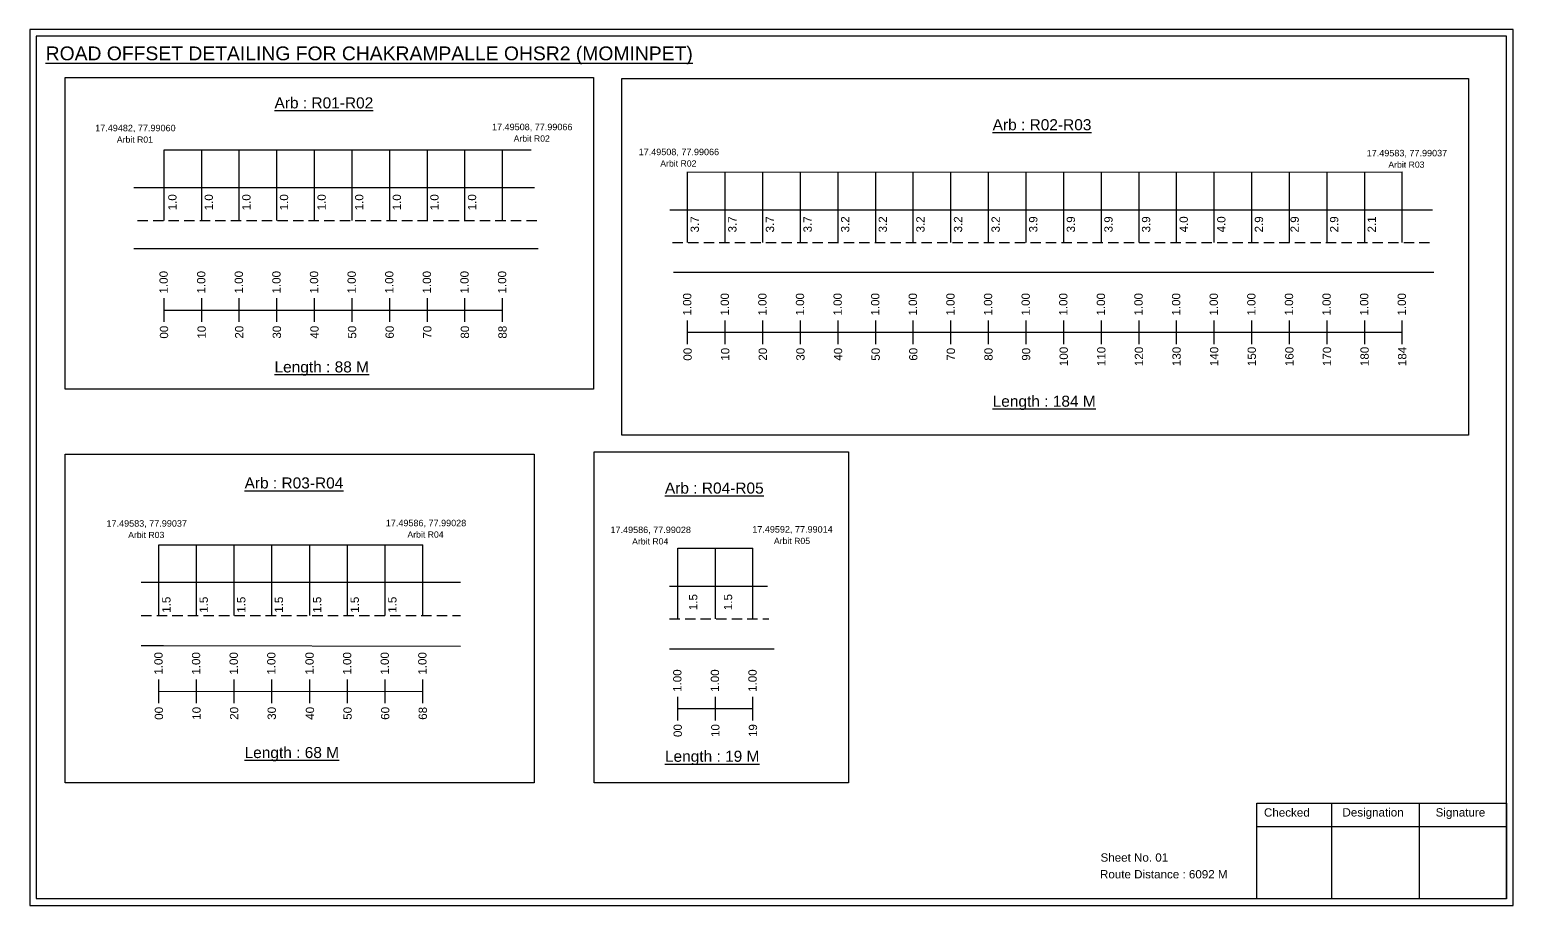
# Model space of a CAD drawing. Header units: inches. Extents: x 664 to 10563, y 382 to 1817.
# Drawn here: x 3810 to 4346, y 382 to 699 of the extents above; entities that cross this region are included whole.
import ezdxf

# ---------------------------------------------------------------- set-up
doc = ezdxf.new("R2010")
doc.units = ezdxf.units.IN
doc.header["$MEASUREMENT"] = 0
doc.linetypes.add('DASHED2', pattern=[0.375, 0.25, -0.125])
doc.layers.add('PDF_Geometry', color=7, linetype='Continuous')
doc.layers.add('PDF_Text', color=5, linetype='Continuous')
doc.styles.add('PDF Arial', font='arial.ttf')
doc.styles.get("Standard").update_dxf_attribs({"font": 'arial.ttf'})

msp = doc.modelspace()

# ---------------------------------------------------------------- linework, layer by layer
at = {"color": 5}
for p, q in [((3858.36, 655.02), (3991.14, 655.02)), ((4047.69, 647.01), (4306.09, 647.03)), ((3856.51, 512.15), (3951.93, 512.15)), ((4044.11, 510.93), (4071.31, 510.93))]:
    msp.add_line(p, q, dxfattribs=at)
for p, q in [((3858.36, 629.49), (3858.36, 655.02)), ((3871.96, 629.49), (3871.96, 655.02)), ((3885.56, 629.49), (3885.56, 655.02)), ((3899.16, 629.49), (3899.16, 655.02)), ((3912.76, 629.49), (3912.76, 655.02)), ((3926.36, 629.49), (3926.36, 655.02)), ((3939.96, 629.49), (3939.96, 655.02)), ((3953.56, 629.49), (3953.56, 655.02)), ((3967.16, 629.49), (3967.16, 655.02)), ((3980.76, 629.49), (3980.76, 655.02)), ((4047.69, 621.49), (4047.69, 647.03)), ((4061.29, 621.49), (4061.29, 647.03)), ((4074.89, 621.49), (4074.89, 647.03)), ((4088.49, 621.49), (4088.49, 647.03)), ((4102.09, 621.49), (4102.09, 647.03)), ((4115.69, 621.49), (4115.69, 647.03)), ((4129.29, 621.49), (4129.29, 647.03)), ((4142.89, 621.49), (4142.89, 647.03)), ((4156.49, 621.49), (4156.49, 647.03)), ((4170.09, 621.49), (4170.09, 647.03)), ((4183.69, 621.49), (4183.69, 647.03)), ((4197.29, 621.49), (4197.29, 647.03)), ((4210.89, 621.49), (4210.89, 647.03)), ((4224.49, 621.49), (4224.49, 647.03)), ((4238.09, 621.49), (4238.09, 647.03)), ((4251.69, 621.49), (4251.69, 647.03)), ((4265.29, 621.49), (4265.29, 647.03)), ((4278.89, 621.49), (4278.89, 647.03)), ((4292.49, 621.49), (4292.49, 647.03)), ((4306.09, 621.49), (4306.09, 647.03)), ((3847.49, 641.37), (3992.27, 641.37)), ((4041.27, 633.38), (4317.07, 633.38)), ((3993.68, 619.18), (3847.49, 619.18)), ((4042.52, 610.81), (4317.52, 610.77)), ((3856.51, 486.62), (3856.51, 512.15)), ((3870.11, 486.62), (3870.11, 512.15)), ((3883.71, 486.62), (3883.71, 512.15)), ((3897.31, 486.62), (3897.31, 512.15)), ((3911.13, 486.62), (3911.13, 512.15)), ((3924.73, 486.62), (3924.73, 512.15)), ((3938.33, 486.62), (3938.33, 512.15)), ((3951.93, 486.62), (3951.93, 512.15)), ((4044.11, 485.39), (4044.11, 510.93)), ((4057.71, 485.39), (4057.71, 510.93)), ((4071.31, 485.39), (4071.31, 510.93)), ((3965.53, 498.5), (3850.1, 498.5)), ((4041.11, 497.28), (4076.54, 497.28)), ((3850.1, 475.81), (3858.16, 475.81)), ((3858.16, 475.81), (3965.53, 475.52)), ((4041.11, 474.59), (4078.93, 474.59))]:
    msp.add_line(p, q)
at = {"linetype": 'DASHED2', "ltscale": 15}
for p, q in [((3848.76, 629.49), (3993.12, 629.49)), ((4042.23, 621.49), (4316.27, 621.54)), ((3850.1, 486.62), (3965.53, 486.62)), ((4041.11, 485.39), (4077.03, 485.39))]:
    msp.add_line(p, q, dxfattribs=at)
at = {"color": 217, "true_color": 0x93278f}
for p, q in [((3858.36, 592.79), (3858.36, 601.34)), ((3871.96, 592.79), (3871.96, 601.34)), ((3885.56, 592.79), (3885.56, 601.34)), ((3899.16, 592.79), (3899.16, 601.34)), ((3912.76, 592.79), (3912.76, 601.34)), ((3926.36, 592.79), (3926.36, 601.34)), ((3939.96, 592.79), (3939.96, 601.34)), ((3953.56, 592.79), (3953.56, 601.34)), ((3967.16, 592.79), (3967.16, 601.34)), ((3980.76, 592.79), (3980.76, 601.34)), ((3858.36, 597.06), (3980.76, 597.08)), ((4047.69, 584.8), (4047.69, 593.35)), ((4061.29, 584.8), (4061.29, 593.35)), ((4074.89, 584.8), (4074.89, 593.35)), ((4088.49, 584.8), (4088.49, 593.35)), ((4102.09, 584.8), (4102.09, 593.35)), ((4115.69, 584.8), (4115.69, 593.35)), ((4129.29, 584.8), (4129.29, 593.35)), ((4142.89, 584.8), (4142.89, 593.35)), ((4156.49, 584.8), (4156.49, 593.35)), ((4170.09, 584.8), (4170.09, 593.35)), ((4183.69, 584.8), (4183.69, 593.35)), ((4197.29, 584.8), (4197.29, 593.35)), ((4210.89, 584.8), (4210.89, 593.35)), ((4224.49, 584.8), (4224.49, 593.35)), ((4238.09, 584.8), (4238.09, 593.35)), ((4251.69, 584.8), (4251.69, 593.35)), ((4265.29, 584.8), (4265.29, 593.35)), ((4278.89, 584.8), (4278.89, 593.35)), ((4292.49, 584.8), (4292.49, 593.35)), ((4306.09, 584.8), (4306.09, 593.35)), ((4047.69, 589.06), (4306.09, 589.12)), ((3856.51, 454.92), (3856.51, 463.48)), ((3870.11, 454.92), (3870.11, 463.48)), ((3883.71, 454.92), (3883.71, 463.48)), ((3897.31, 454.92), (3897.31, 463.48)), ((3911.13, 454.92), (3911.13, 463.48)), ((3924.73, 454.92), (3924.73, 463.48)), ((3938.33, 454.92), (3938.33, 463.48)), ((3951.93, 454.92), (3951.93, 463.48)), ((3856.51, 459.19), (3951.93, 459.25)), ((4044.11, 448.69), (4044.11, 457.25)), ((4057.71, 448.69), (4057.71, 457.25)), ((4071.31, 448.69), (4071.31, 457.25)), ((4044.11, 452.96), (4071.31, 452.96))]:
    msp.add_line(p, q, dxfattribs=at)
for points in [[(3822.59, 681.15), (4013.6, 681.15), (4013.6, 568.47), (3822.59, 568.47)], [(4023.83, 680.82), (4330.08, 680.82), (4330.08, 551.82), (4023.83, 551.82)], [(3822.59, 544.99), (3992.2, 544.99), (3992.2, 426.16), (3822.59, 426.16)], [(4013.9, 545.77), (4105.85, 545.77), (4105.85, 426.16), (4013.9, 426.16)]]:
    msp.add_lwpolyline(points, close=True)
at = {"layer": 'PDF_Geometry'}
for points in [[(3809.77, 698.51), (3809.77, 381.79), (4346.24, 381.79), (4346.24, 698.51)], [(3812.09, 696.18), (3812.09, 384.21), (4343.82, 384.21), (4343.82, 696.18)]]:
    msp.add_lwpolyline(points, close=True, dxfattribs=at)
at = {"layer": 'PDF_Geometry', "color": 242, "true_color": 0xcc1f26}
msp.add_lwpolyline([(4343.82, 384.12), (4253.48, 384.12), (4253.48, 418.73), (4343.82, 418.73)], close=True, dxfattribs=at)
for points in [[(4280.46, 418.73), (4280.46, 384.12)], [(4312.19, 418.73), (4312.19, 384.12)], [(4253.48, 410.36), (4343.82, 410.36)]]:
    msp.add_lwpolyline(points, dxfattribs=at)

# ---------------------------------------------------------------- texts
at = {"color": 242, "true_color": 0xcd2027}
for s, height, p in [('%%UROAD OFFSET DETAILING FOR CHAKRAMPALLE OHSR2 (MOMINPET)', 5, (3815.55, 687.43)), ('%%UArb : R01-R02', 4, (3898.3, 670.03)), ('%%UArb : R02-R03', 4, (4157.97, 662.13)), ('%%ULength : 88 M', 4, (3898.3, 574.53)), ('%%ULength : 184 M', 4, (4157.97, 562.13)), ('%%UArb : R03-R04', 4, (3887.48, 532.56)), ('%%UArb : R04-R05', 4, (4039.47, 530.71)), ('%%ULength : 68 M', 4, (3887.48, 435.06)), ('%%ULength : 19 M', 4, (4039.47, 433.71))]:
    msp.add_text(s, height=height, dxfattribs=at).set_placement(p)
at = {"color": 5}
for s, height, p in [('17.49482, 77.99060', 2.34, (3833.46, 661.76)), ('Arbit R01', 2.246, (3841.28, 657.63)), ('17.49508, 77.99066', 2.34, (3976.95, 662.14)), ('Arbit R02', 2.246, (3984.77, 658.01)), ('17.49508, 77.99066', 2.34, (4029.97, 653.11)), ('17.49583, 77.99037', 2.34, (4293.23, 652.69)), ('Arbit R02', 2.246, (4037.79, 648.98)), ('Arbit R03', 2.246, (4301.05, 648.56)), ('17.49583, 77.99037', 2.34, (3837.56, 518.76)), ('17.49586, 77.99028', 2.34, (3938.54, 518.9)), ('Arbit R03', 2.246, (3845.38, 514.63)), ('Arbit R04', 2.246, (3946.36, 514.78)), ('17.49586, 77.99028', 2.34, (4019.79, 516.44)), ('17.49592, 77.99014', 2.34, (4071.05, 516.6)), ('Arbit R04', 2.246, (4027.61, 512.31)), ('Arbit R05', 2.246, (4078.87, 512.47))]:
    msp.add_text(s, height=height, dxfattribs=at).set_placement(p)
for s, p in [('1.0', (3862.87, 633.16)), ('1.0', (3876.03, 633.16)), ('1.0', (3889.63, 633.16)), ('1.0', (3903.23, 633.16)), ('1.0', (3916.83, 633.16)), ('1.0', (3930.43, 633.16)), ('1.0', (3944.03, 633.16)), ('1.0', (3957.63, 633.16)), ('1.0', (3971.23, 633.16)), ('3.7', (4051.75, 625.17)), ('3.7', (4065.35, 625.17)), ('3.7', (4078.95, 625.17)), ('3.7', (4092.55, 625.17)), ('3.2', (4106.15, 625.17)), ('3.2', (4119.75, 625.17)), ('3.2', (4133.35, 625.17)), ('3.2', (4146.95, 625.17)), ('3.2', (4160.55, 625.17)), ('3.9', (4174.15, 625.17)), ('3.9', (4187.75, 625.17)), ('3.9', (4201.35, 625.17)), ('3.9', (4214.95, 625.17)), ('4.0', (4228.55, 625.17)), ('4.0', (4242.15, 625.17)), ('2.9', (4255.75, 625.17)), ('2.9', (4268.67, 625.17)), ('2.9', (4282.95, 625.17)), ('2.1', (4296.55, 625.17)), ('1.5', (4051.19, 488.54)), ('1.5', (4063.78, 488.57)), ('1.5', (3860.69, 487.61)), ('1.5', (3874.18, 487.61)), ('1.5', (3887.78, 487.61)), ('1.5', (3901.38, 487.61)), ('1.5', (3915.2, 487.61)), ('1.5', (3928.8, 487.61)), ('1.5', (3942.4, 487.61))]:
    msp.add_text(s, height=3, rotation=90).set_placement(p)
at = {"color": 217, "true_color": 0x93278f}
for s, p in [('1.00', (3859.69, 603.08)), ('1.00', (3873.29, 603.08)), ('1.00', (3886.89, 603.08)), ('1.00', (3900.49, 603.08)), ('1.00', (3914.09, 603.08)), ('1.00', (3927.69, 603.08)), ('1.00', (3941.29, 603.08)), ('1.00', (3954.89, 603.08)), ('1.00', (3968.49, 603.08)), ('1.00', (3982.09, 603.08)), ('1.00', (4049.01, 595.09)), ('1.00', (4062.61, 595.09)), ('1.00', (4076.21, 595.09)), ('1.00', (4089.81, 595.09)), ('1.00', (4103.41, 595.09)), ('1.00', (4117.01, 595.09)), ('1.00', (4130.61, 595.09)), ('1.00', (4144.21, 595.09)), ('1.00', (4157.81, 595.09)), ('1.00', (4171.41, 595.09)), ('1.00', (4185.01, 595.09)), ('1.00', (4198.61, 595.09)), ('1.00', (4212.21, 595.09)), ('1.00', (4225.81, 595.09)), ('1.00', (4239.41, 595.09)), ('1.00', (4253.01, 595.09)), ('1.00', (4266.61, 595.09)), ('1.00', (4280.21, 595.09)), ('1.00', (4293.81, 595.09)), ('1.00', (4307.41, 595.09)), ('00', (3859.84, 586.76)), ('10', (3873.44, 586.76)), ('20', (3887.04, 586.76)), ('30', (3900.64, 586.76)), ('40', (3914.24, 586.76)), ('50', (3927.84, 586.76)), ('60', (3941.44, 586.76)), ('70', (3955.04, 586.76)), ('80', (3968.64, 586.76)), ('88', (3982.24, 586.76)), ('00', (4049.16, 578.77)), ('10', (4062.76, 578.77)), ('20', (4076.36, 578.77)), ('30', (4089.96, 578.77)), ('40', (4103.56, 578.77)), ('50', (4117.16, 578.77)), ('60', (4130.76, 578.77)), ('70', (4144.36, 578.77)), ('80', (4157.96, 578.77)), ('90', (4171.56, 578.77)), ('100', (4185.16, 576.82)), ('110', (4198.76, 576.82)), ('120', (4212.36, 576.82)), ('130', (4225.96, 576.82)), ('140', (4239.56, 576.82)), ('150', (4253.16, 576.82)), ('160', (4266.76, 576.82)), ('170', (4280.36, 576.82)), ('180', (4293.96, 576.82)), ('184', (4307.56, 576.82)), ('1.00', (3857.84, 465.22)), ('1.00', (3871.44, 465.22)), ('1.00', (3885.04, 465.22)), ('1.00', (3898.64, 465.22)), ('1.00', (3912.46, 465.22)), ('1.00', (3926.06, 465.22)), ('1.00', (3939.66, 465.22)), ('1.00', (3953.26, 465.22)), ('1.00', (4045.44, 458.99)), ('1.00', (4059.04, 458.99)), ('1.00', (4072.64, 458.99)), ('00', (3857.99, 448.9)), ('10', (3871.59, 448.9)), ('20', (3885.19, 448.9)), ('30', (3898.79, 448.9)), ('40', (3912.61, 448.9)), ('50', (3926.21, 448.9)), ('60', (3939.81, 448.9)), ('68', (3953.41, 448.9)), ('00', (4045.59, 442.67)), ('10', (4059.19, 442.67)), ('19', (4072.79, 442.67))]:
    msp.add_text(s, height=3, rotation=90, dxfattribs=at).set_placement(p)
for s, p in [('Sheet No. 01', (4196.98, 397.59)), ('Route Distance : 6092 M', (4196.79, 391.54))]:
    msp.add_text(s, height=3).set_placement(p)
at = {"layer": 'PDF_Text', "color": 7, "attachment_point": 7, "style": 'PDF Arial'}
for s, insert, char_height in [('Checked', (4256.08, 413.84), 3.001), ('Designation', (4284.46, 413.01), 3.0006), ('Signature', (4318.14, 413.01), 3.001)]:
    msp.add_mtext(s, dxfattribs=dict(at, insert=insert, char_height=char_height))

doc.saveas('drawing.dxf')
